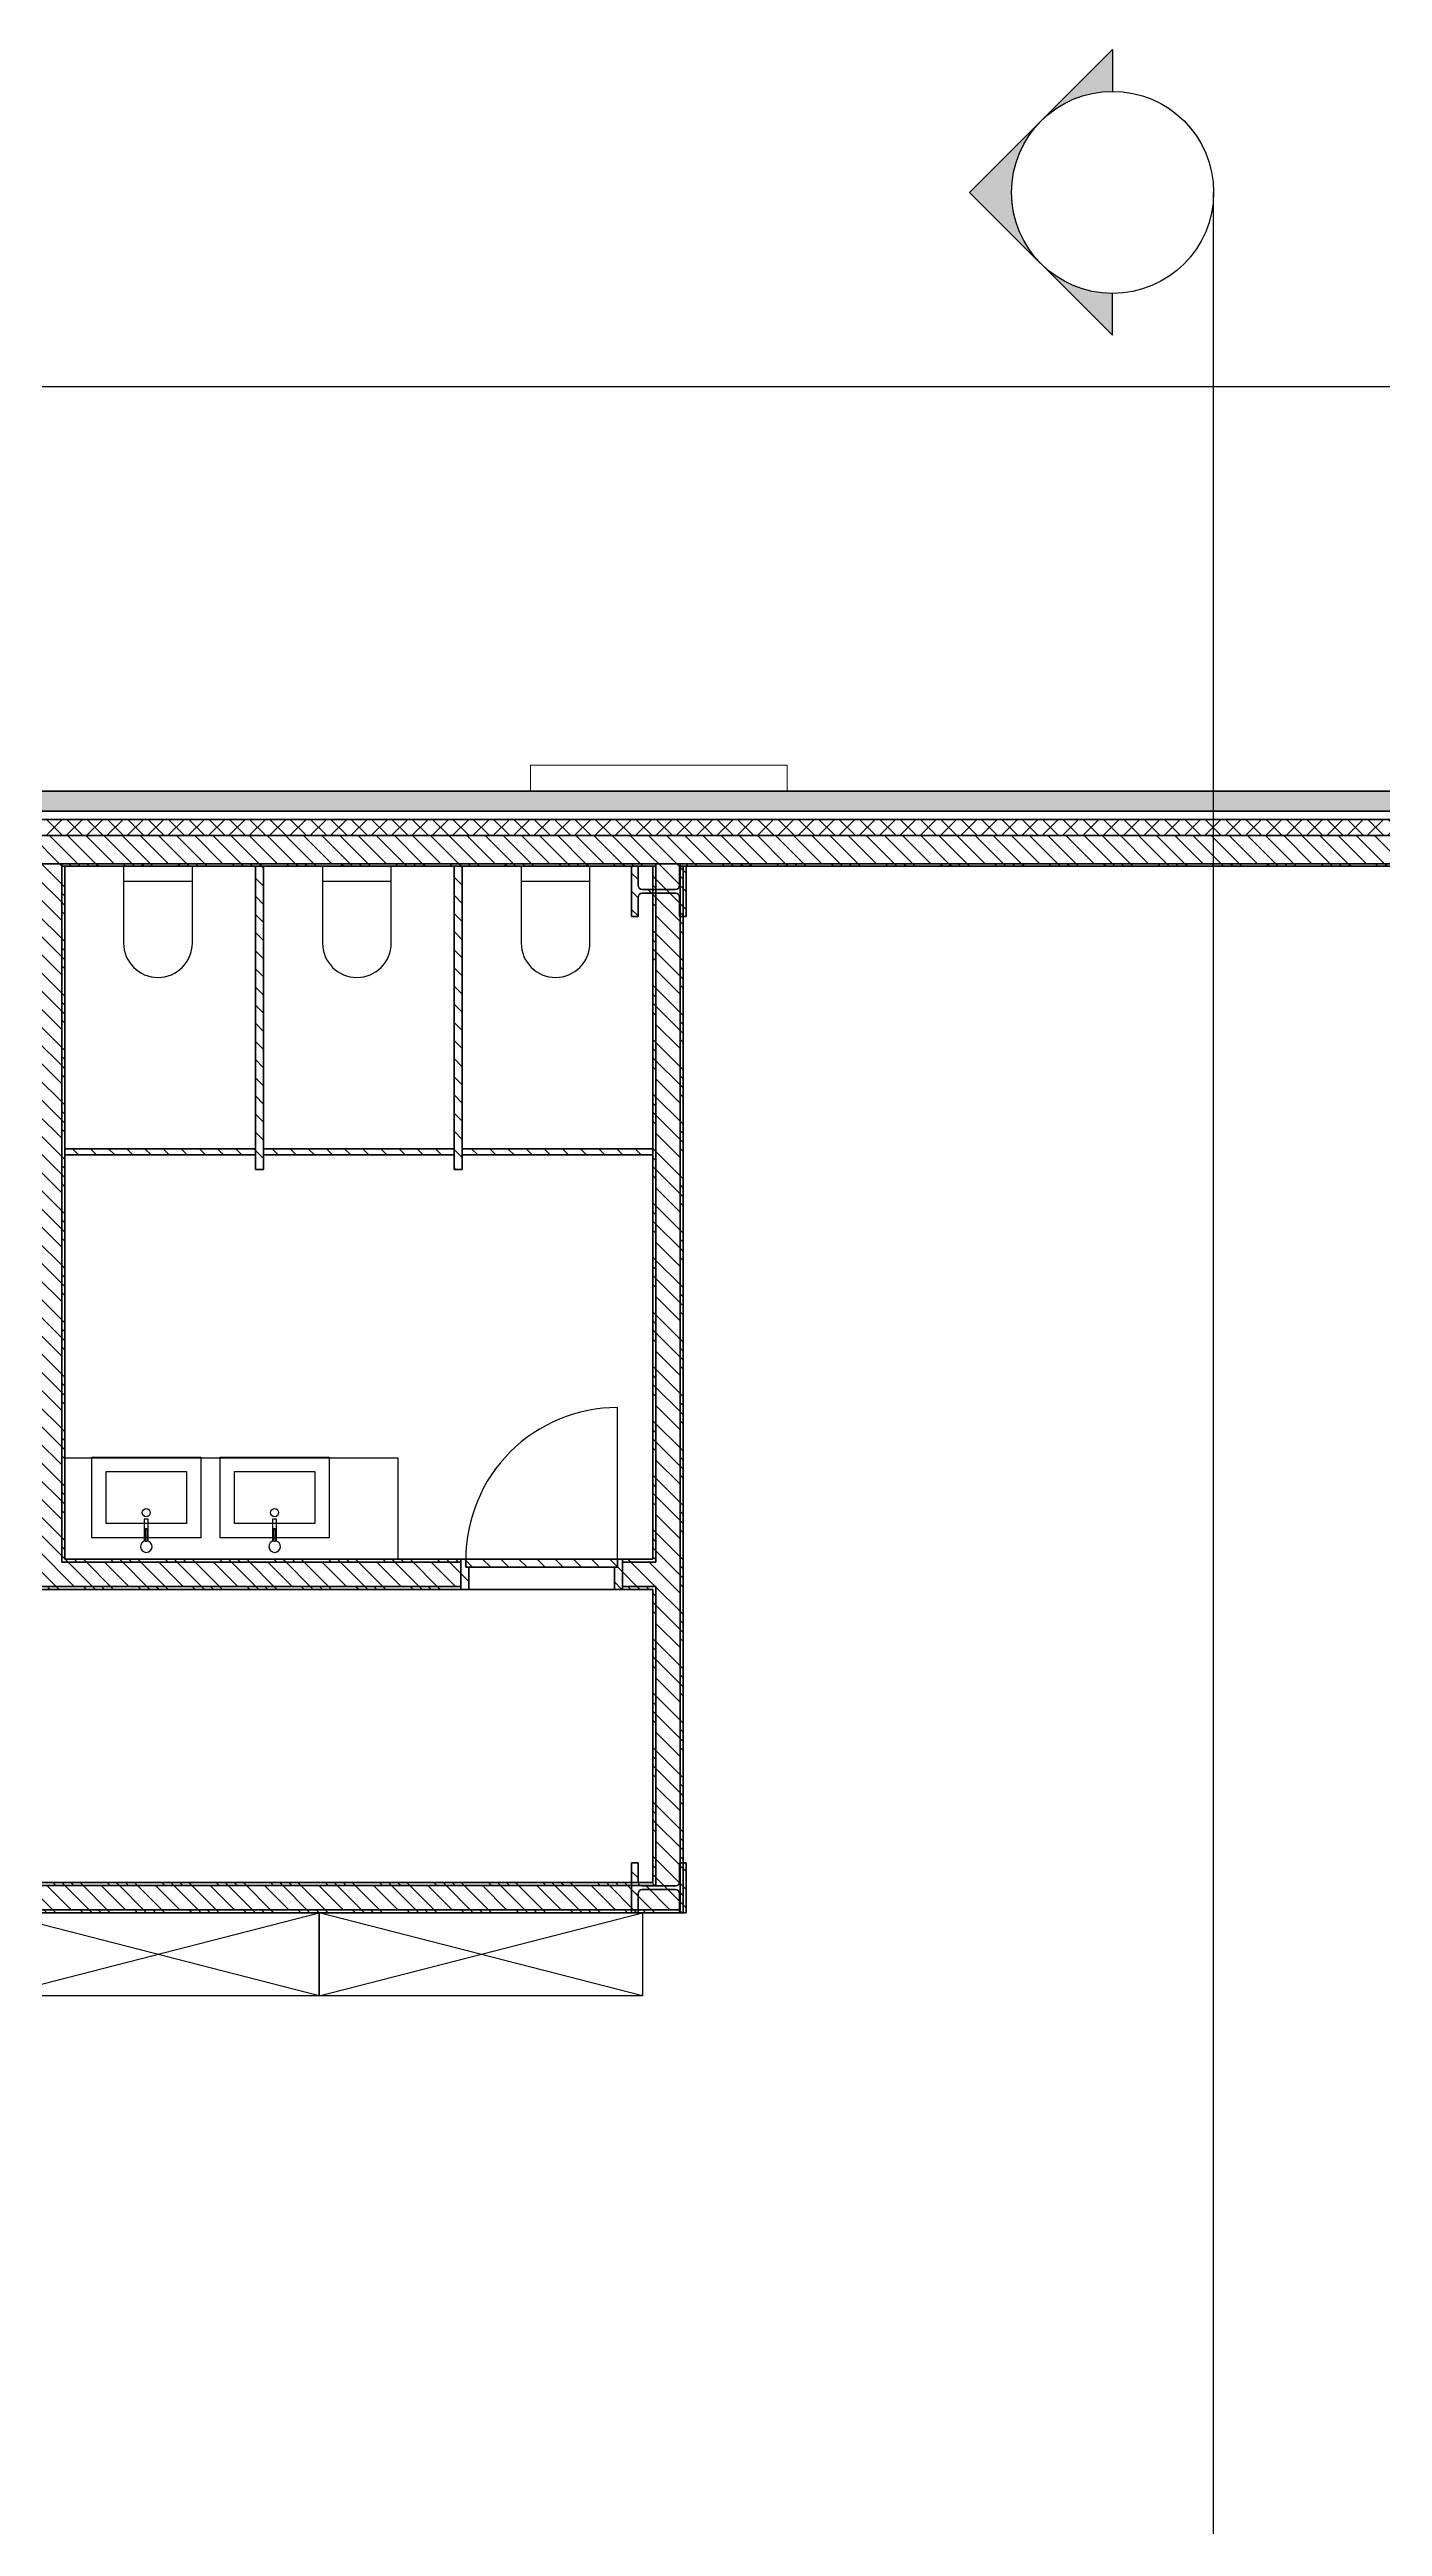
# Model space of a CAD drawing. Header units: millimetres. Extents: x -100 to 251604, y 0 to 25979.
# Drawn here: x 32359 to 38954, y 13724 to 25979 of the extents above; entities that cross this region are included whole.
import ezdxf
from ezdxf.enums import TextEntityAlignment as Align

# ---------------------------------------------------------------- set-up
doc = ezdxf.new("R2018")
doc.units = ezdxf.units.MM
doc.layers.get('0').update_dxf_attribs({"true_color": 0xdfdfdf})
for name, color, linetype in [('Background_0', 7, 'Continuous'), ('Background_Back bricks', 7, 'Continuous'), ('Background_BRX_2D_Symbols', 7, 'Continuous'), ('Background_DOOR_FRAME', 253, 'Continuous'), ('Background_DOOR_PANEL', 255, 'Continuous'), ('Boundary_0', 7, 'Continuous'), ('Boundary_Air', 7, 'Continuous'), ('Boundary_Back bricks', 7, 'Continuous'), ('Boundary_BRX_2D+_Swing', 7, 'Continuous'), ('Boundary_BRX_2D_Symbols', 7, 'Continuous'), ('Boundary_Cavity Wall_ Back', 7, 'Continuous'), ('Boundary_DOOR_FRAME', 253, 'Continuous'), ('Boundary_DOOR_PANEL', 255, 'Continuous'), ('Boundary_Gypsum Board', 54, 'Continuous'), ('Boundary_Insulation_ Polyurethane Foam', 42, 'Continuous'), ('Boundary_Interior Wall Plaster_ 140', 7, 'Continuous'), ('Boundary_Plaster_ Cement', 165, 'Continuous'), ('Fill_0', 7, 'Continuous'), ('Fill_Back bricks', 7, 'Continuous'), ('Fill_DOOR_FRAME', 253, 'Continuous'), ('Fill_DOOR_PANEL', 255, 'Continuous'), ('Fill_Gypsum Board', 251, 'Continuous'), ('Fill_Insulation_ Polyurethane Foam', 42, 'Continuous'), ('Fill_Plaster_ Cement', 253, 'Continuous'), ('Fill_Supporting Wall_ Brick', 11, 'Continuous'), ('Viewport border', 7, 'Continuous')]:
    doc.layers.add(name, color=color, linetype=linetype)
for name, color, linetype, lineweight in [('Background_Air', 7, 'Continuous', 9), ('Background_Concrete_ Reinforced', 7, 'Continuous', 9), ('Background_Floor_ Ceramic Tiles', 7, 'Continuous', 9), ('Background_Gypsum Board', 7, 'Continuous', 9), ('Background_Insulation_ Polyurethane Foam', 7, 'Continuous', 9), ('Background_Plaster_ Cement', 7, 'Continuous', 9), ('Background_Supporting Wall_ Brick', 7, 'Continuous', 9), ('BIM_SECTIONS', 151, 'Continuous', 25), ('Boundary_Supporting Wall_ Brick', 14, 'Continuous', 50)]:
    doc.layers.add(name, color=color, linetype=linetype, lineweight=lineweight)
doc.layers.add('BIM_ROOM_LINES', color=7, linetype='Continuous', plot=False)
doc.styles.get("Standard").update_dxf_attribs({"font": 'arial.ttf'})
pattern_1 = [(45, (-5377.5, -9300), (-44.90128, 44.90128), [])]
pattern_2 = [(45, (-5377.5, -9300), (-134.7038, 134.7038), []), (45, (-5332.6, -9300), (-134.7038, 134.7038), []), (45, (-5287.7, -9300), (-134.7038, 134.7038), []), (45, (-5242.8, -9300), (-134.7038, 134.7038), [])]
pattern_3 = [(45, (-5377.5, -9300), (-134.7038, 134.7038), []), (45, (-5332.6, -9300), (-134.7038, 134.7038), []), (45, (-5287.7, -9300), (-134.7038, 134.7038), []), (45, (-5242.8, -9300), (-134.7038, 134.7038), [])]

# ---------------------------------------------------------------- blocks, each defined once
blk = doc.blocks.new('*U10792')
at = {"extrusion": (0, 1, 0)}
blk.add_lwpolyline([(-25, 0), (-25, 750, 0.414214), (-775, 0)], format="xyb", dxfattribs=at)
blk = doc.blocks.new('*U10840')
for points in [[(0, 0), (0, 410)], [(0, 410), (1600, 410)], [(0, 0), (1600, 410)], [(1600, 0), (0, 410)], [(1600, 410), (1600, 0)], [(1600, 0), (0, 0)]]:
    blk.add_lwpolyline(points)
blk = doc.blocks.new('*U10871')
for p, q in [((18119, 8928), (18119, 8853)), ((18460, 8853), (18119, 8853)), ((18119, 8853), (18119, 8548)), ((18459, 8928), (18288, 8928)), ((18459, 8853), (18459, 8928)), ((18459, 8548), (18459, 8853))]:
    blk.add_line(p, q)
blk.add_arc((18289, 8548), 170, 179.9665, 359.9665)
blk = doc.blocks.new('*U10872')
for p, q in [((19103, 8928), (19103, 8853)), ((19443, 8853), (19103, 8853)), ((19103, 8853), (19103, 8548)), ((19443, 8928), (19271, 8928)), ((19443, 8853), (19443, 8928)), ((19443, 8548), (19443, 8853))]:
    blk.add_line(p, q)
blk.add_arc((19273, 8548), 170, 179.9665, 359.9665)
blk = doc.blocks.new('*U10873')
for p, q in [((20086, 8928), (20086, 8853)), ((20426, 8853), (20086, 8853)), ((20086, 8853), (20086, 8548)), ((20426, 8928), (20255, 8928)), ((20426, 8853), (20426, 8928)), ((20426, 8548), (20426, 8853))]:
    blk.add_line(p, q)
blk.add_arc((20256, 8548), 170, 179.9665, 359.9665)
blk = doc.blocks.new('*U10878')
for p, q in [((17961, 6005), (18501, 6005)), ((17961, 5605), (17961, 6005)), ((18032, 5934), (18430, 5934)), ((18032, 5676), (18032, 5934)), ((18430, 5934), (18430, 5676)), ((18501, 6005), (18501, 5605)), ((18430, 5676), (18032, 5676)), ((18221, 5697), (18221, 5589)), ((18241, 5697), (18221, 5697)), ((18228, 5652), (18234, 5652)), ((18228, 5587), (18228, 5652)), ((18234, 5652), (18234, 5587)), ((18241, 5589), (18241, 5697)), ((18501, 5605), (17961, 5605)), ((18234, 5587), (18228, 5587))]:
    blk.add_line(p, q)
blk.add_circle((18231, 5730), 20)
blk.add_arc((18231, 5562), 28.6, 96.0274, 83.9726)
blk = doc.blocks.new('*U10879')
for p, q in [((18596, 6005), (19136, 6005)), ((18596, 5605), (18596, 6005)), ((18667, 5934), (19065, 5934)), ((18667, 5676), (18667, 5934)), ((19065, 5934), (19065, 5676)), ((19136, 6005), (19136, 5605)), ((19065, 5676), (18667, 5676)), ((18856, 5697), (18856, 5589)), ((18876, 5697), (18856, 5697)), ((18863, 5652), (18869, 5652)), ((18863, 5587), (18863, 5652)), ((18869, 5652), (18869, 5587)), ((18876, 5589), (18876, 5697)), ((19136, 5605), (18596, 5605)), ((18869, 5587), (18863, 5587))]:
    blk.add_line(p, q)
blk.add_circle((18866, 5730), 20)
blk.add_arc((18866, 5562), 28.6, 96.0274, 83.9726)
blk = doc.blocks.new('_SectionCallout')
at = {"transparency": 33554508}
h = blk.add_hatch(color=0, dxfattribs=at)
h.paths.add_polyline_path([(-707, 500), (-500, 500, -0.198912), (-354, 854)])
h.paths.add_polyline_path([(0, 1207), (-354, 854, -0.414214), (354, 854)])
h.paths.add_polyline_path([(500, 500), (707, 500), (354, 854, -0.198912)])
at = {"color": 0}
for p, q in [((0, 1207), (-707, 500)), ((0, 1207), (707, 500)), ((-707, 500), (-500, 500)), ((707, 500), (500, 500))]:
    blk.add_line(p, q, dxfattribs=at)
blk.add_circle((0, 500), 500, dxfattribs=at)
at = {"color": 0, "lineweight": 30, "flags": 104}
blk.add_attdef('SECTIONNAME', text='', height=100, dxfattribs=at).set_placement((0, 500), align=Align.MIDDLE_CENTER)
blk = doc.blocks.new('Main_Floor 0__section__..%5CMainBuilding.dwg', base_point=(-3895, -13010))
at = {"layer": 'Fill_0', "extrusion": (9.75748e-18, -1.2003e-32, -1)}
h = blk.add_hatch(dxfattribs=at)
h.set_pattern_fill('ANSI31', color=256, scale=20, style=0)
h.set_pattern_definition(pattern_1)
h.paths.add_polyline_path([(-18811, 7428), (-18811, 8928), (-18771, 8928), (-18771, 7428)])
at = {"layer": 'Fill_0', "extrusion": (9.75748e-18, -2.57208e-32, -1)}
h = blk.add_hatch(dxfattribs=at)
h.set_pattern_fill('ANSI31', color=256, scale=20, style=0)
h.set_pattern_definition(pattern_1)
h.paths.add_polyline_path([(-19794, 7428), (-19794, 8928), (-19754, 8928), (-19754, 7428)])
at = {"layer": 'Fill_0', "extrusion": (9.75748e-18, -8.68127e-31, -1)}
h = blk.add_hatch(dxfattribs=at)
h.set_pattern_fill('ANSI31', color=256, scale=20, style=0)
h.set_pattern_definition(pattern_1)
edge = h.paths.add_edge_path()
edge.add_line((-20902, 8928), (-20870, 8928))
edge.add_line((-20870, 8928), (-20870, 8834))
edge.add_spline(control_points=[(-20870, 8834), (-20870, 8813), (-20849, 8813)], knot_values=[-0.785398, -0.785398, -0.785398, 0.785398, 0.785398, 0.785398], weights=[1, 0.707107, 1], degree=2, periodic=0)
edge.add_line((-20849, 8813), (-20685, 8813))
edge.add_spline(control_points=[(-20685, 8813), (-20664, 8813), (-20664, 8834)], knot_values=[-0.785398, -0.785398, -0.785398, 0.785398, 0.785398, 0.785398], weights=[1, 0.707107, 1], degree=2, periodic=0)
edge.add_line((-20664, 8834), (-20664, 8928))
edge.add_line((-20664, 8928), (-20632, 8928))
edge.add_line((-20632, 8928), (-20632, 8680))
edge.add_line((-20632, 8680), (-20664, 8680))
edge.add_line((-20664, 8680), (-20664, 8774))
edge.add_spline(control_points=[(-20664, 8774), (-20664, 8795), (-20685, 8795)], knot_values=[-0.785398, -0.785398, -0.785398, 0.785398, 0.785398, 0.785398], weights=[1, 0.707107, 1], degree=2, periodic=0)
edge.add_line((-20685, 8795), (-20849, 8795))
edge.add_spline(control_points=[(-20849, 8795), (-20870, 8795), (-20870, 8774)], knot_values=[-0.785398, -0.785398, -0.785398, 0.785398, 0.785398, 0.785398], weights=[1, 0.707107, 1], degree=2, periodic=0)
edge.add_line((-20870, 8774), (-20870, 8680))
edge.add_line((-20870, 8680), (-20902, 8680))
edge.add_line((-20902, 8680), (-20902, 8928))
at = {"layer": 'Fill_0', "extrusion": (9.75748e-18, -3.96529e-29, -1)}
h = blk.add_hatch(dxfattribs=at)
h.set_pattern_fill('ANSI31', color=256, scale=20, style=0)
h.set_pattern_definition(pattern_1)
h.paths.add_polyline_path([(-17828, 7500), (-18771, 7500), (-18771, 7530), (-17828, 7530)])
at = {"layer": 'Fill_0', "extrusion": (9.75748e-18, -6.96605e-29, -1)}
h = blk.add_hatch(dxfattribs=at)
h.set_pattern_fill('ANSI31', color=256, scale=20, style=0)
h.set_pattern_definition(pattern_1)
h.paths.add_polyline_path([(-18811, 7500), (-19754, 7500), (-19754, 7530), (-18811, 7530)])
at = {"layer": 'Fill_0', "extrusion": (9.75748e-18, 6.4302e-29, -1)}
h = blk.add_hatch(dxfattribs=at)
h.set_pattern_fill('ANSI31', color=256, scale=20, style=0)
h.set_pattern_definition(pattern_1)
h.paths.add_polyline_path([(-19794, 7500), (-20737, 7500), (-20737, 7530), (-19794, 7530)])
at = {"layer": 'Fill_0', "extrusion": (4.49005e-18, 1.02194e-18, -1)}
h = blk.add_hatch(dxfattribs=at)
h.set_pattern_fill('ANSI31', color=256, scale=20, style=0)
h.set_pattern_definition(pattern_1)
edge = h.paths.add_edge_path()
edge.add_spline(control_points=[(-20849, 3865), (-20870, 3865), (-20870, 3844)], knot_values=[-0.785398, -0.785398, -0.785398, 0.785398, 0.785398, 0.785398], weights=[1, 0.707107, 1], degree=2, periodic=0)
edge.add_line((-20870, 3844), (-20870, 3750))
edge.add_line((-20870, 3750), (-20902, 3750))
edge.add_line((-20902, 3750), (-20902, 3998))
edge.add_line((-20902, 3998), (-20870, 3998))
edge.add_line((-20870, 3998), (-20870, 3904))
edge.add_spline(control_points=[(-20870, 3904), (-20870, 3883), (-20849, 3883)], knot_values=[-0.785398, -0.785398, -0.785398, 0.785398, 0.785398, 0.785398], weights=[1, 0.707107, 1], degree=2, periodic=0)
edge.add_line((-20849, 3883), (-20685, 3883))
edge.add_spline(control_points=[(-20685, 3883), (-20664, 3883), (-20664, 3904)], knot_values=[-0.785398, -0.785398, -0.785398, 0.785398, 0.785398, 0.785398], weights=[1, 0.707107, 1], degree=2, periodic=0)
edge.add_line((-20664, 3904), (-20664, 3998))
edge.add_line((-20664, 3998), (-20632, 3998))
edge.add_line((-20632, 3998), (-20632, 3750))
edge.add_line((-20632, 3750), (-20664, 3750))
edge.add_line((-20664, 3750), (-20664, 3844))
edge.add_spline(control_points=[(-20664, 3844), (-20664, 3865), (-20685, 3865)], knot_values=[-0.785398, -0.785398, -0.785398, 0.785398, 0.785398, 0.785398], weights=[1, 0.707107, 1], degree=2, periodic=0)
edge.add_line((-20685, 3865), (-20849, 3865))
at = {"layer": 'Fill_Back bricks', "extrusion": (-2.51603e-18, 2.85419e-16, -1)}
h = blk.add_hatch(dxfattribs=at)
h.set_pattern_fill('ANSI36', color=256, scale=20, style=0)
h.set_pattern_definition([(45, (-5377.5, -9300), (33.67596, 123.47852), [158.75, -31.75, 0, -31.75])])
h.paths.add_polyline_path([(-41228, 9300), (-5378, 9300), (-5468, 9210), (-5508, 9210), (-5508, 9200), (-41138, 9200), (-41138, 9210)])
at = {"layer": 'Fill_DOOR_FRAME', "extrusion": (1.2504e-16, 1.28053e-16, -1)}
h = blk.add_hatch(dxfattribs=at)
h.set_pattern_fill('ANSI31', color=256, scale=20, style=0)
h.set_pattern_definition(pattern_1)
h.paths.add_polyline_path([(-19812, 5500), (-19787, 5500), (-19787, 5350), (-19827, 5350), (-19827, 5460), (-19812, 5460)])
at = {"layer": 'Fill_DOOR_FRAME', "extrusion": (-1.43461e-17, 1.32472e-16, -1)}
h = blk.add_hatch(dxfattribs=at)
h.set_pattern_fill('ANSI31', color=256, scale=20, style=0)
h.set_pattern_definition(pattern_1)
h.paths.add_polyline_path([(-20562, 5460), (-20547, 5460), (-20547, 5350), (-20587, 5350), (-20587, 5500), (-20562, 5500)])
at = {"layer": 'Fill_DOOR_PANEL', "extrusion": (-3.2663e-17, 4.01737e-30, -1)}
h = blk.add_hatch(dxfattribs=at)
h.set_pattern_fill('ANSI31', color=256, scale=20, style=0)
h.set_pattern_definition(pattern_1)
h.paths.add_polyline_path([(-19812, 5460), (-20562, 5460), (-20562, 5500), (-19812, 5500)])
at = {"layer": 'Fill_Gypsum Board', "extrusion": (1.02102e-16, -9.89811e-15, -1)}
h = blk.add_hatch(dxfattribs=at)
h.set_pattern_fill('ANSI34', color=256, scale=10, style=0)
h.set_pattern_definition([(45, (-5377.5, -9300), (-134.7038, 134.7038), []), (45, (-5332.6, -9300), (-134.7038, 134.7038), []), (45, (-5287.7, -9300), (-134.7038, 134.7038), []), (45, (-5242.8, -9300), (-134.7038, 134.7038), [])])
h.paths.add_polyline_path([(-20752, 8928), (-20752, 8940), (-17813, 8940), (-17813, 8928)])
at = {"layer": 'Fill_Gypsum Board', "extrusion": (-2.56813e-17, 1.41402e-15, -1)}
h = blk.add_hatch(dxfattribs=at)
h.set_pattern_fill('ANSI34', color=256, scale=10, style=0)
h.set_pattern_definition(pattern_2)
h.paths.add_polyline_path([(-25661, 8928), (-25661, 8940), (-20872, 8940), (-20872, 8928)])
at = {"layer": 'Fill_Insulation_ Polyurethane Foam', "extrusion": (9.75748e-18, 1.218e-29, -1)}
h = blk.add_hatch(dxfattribs=at)
h.set_pattern_fill('INSULATION', color=256, scale=20, style=0)
h.set_pattern_definition([(45, (-5377.5, -9300), (-50.28943, 50.28943), []), (135, (-5377.5, -9300), (-50.28943, -50.28943), [])])
h.paths.add_polyline_path([(-11118, -9170), (-11118, -9120), (-5558, -9120), (-5558, 9080), (-41048, 9080), (-41048, -120), (-40828, -120), (-40828, -170), (-41098, -170), (-41098, 9160), (-5558, 9160), (-5558, 9170), (-5508, 9170), (-5508, -9170)])
at = {"layer": 'Fill_Plaster_ Cement', "extrusion": (-1.33695e-16, -4.10156e-18, -1)}
h = blk.add_hatch(dxfattribs=at)
h.set_pattern_fill('ANSI34', color=256, scale=10, style=0)
h.set_pattern_definition(pattern_3)
h.paths.add_polyline_path([(-20887, 8928), (-20872, 8928), (-20872, 3765), (-13060, 3765), (-13060, 3750), (-20887, 3750)])
at = {"layer": 'Fill_Plaster_ Cement', "extrusion": (1.40533e-17, -1.55542e-15, -1)}
h = blk.add_hatch(dxfattribs=at)
h.set_pattern_fill('ANSI34', color=256, scale=10, style=0)
h.set_pattern_definition([(45, (-5377.5, -9300), (-134.7038, 134.7038), []), (45, (-5332.6, -9300), (-134.7038, 134.7038), []), (45, (-5287.7, -9300), (-134.7038, 134.7038), []), (45, (-5242.8, -9300), (-134.7038, 134.7038), [])])
h.paths.add_polyline_path([(-19787, 5485), (-19787, 5500), (-17828, 5500), (-17828, 8928), (-17813, 8928), (-17813, 5485)])
at = {"layer": 'Fill_Plaster_ Cement', "extrusion": (9.75748e-18, 6.50926e-33, -1)}
h = blk.add_hatch(dxfattribs=at)
h.set_pattern_fill('ANSI34', color=256, scale=10, style=0)
h.set_pattern_definition(pattern_3)
h.paths.add_polyline_path([(-20752, 8928), (-20737, 8928), (-20737, 5500), (-20587, 5500), (-20587, 5485), (-20752, 5485)])
at = {"layer": 'Fill_Plaster_ Cement', "extrusion": (3.27566e-18, -1.29636e-17, -1)}
h = blk.add_hatch(dxfattribs=at)
h.set_pattern_fill('ANSI34', color=256, scale=10, style=0)
h.set_pattern_definition(pattern_3)
h.paths.add_polyline_path([(-20737, 3900), (-13060, 3900), (-13060, 3885), (-20752, 3885), (-20752, 5365), (-20587, 5365), (-20587, 5350), (-20737, 5350)])
at = {"layer": 'Fill_Plaster_ Cement', "extrusion": (5.06489e-18, 1.41402e-15, -1)}
h = blk.add_hatch(dxfattribs=at)
h.set_pattern_fill('ANSI34', color=256, scale=10, style=0)
h.set_pattern_definition(pattern_2)
h.paths.add_polyline_path([(-19787, 5350), (-19787, 5365), (-17528, 5365), (-17528, 5350)])
at = {"layer": 'Fill_Supporting Wall_ Brick', "extrusion": (6.63203e-18, -7.86111e-17, -1)}
h = blk.add_hatch(dxfattribs=at)
h.set_pattern_fill('ANSI31', color=256, scale=20, style=0)
h.set_pattern_definition(pattern_1)
h.paths.add_polyline_path([(-19787, 5365), (-19787, 5485), (-17813, 5485), (-17813, 8940), (-20752, 8940), (-20752, 5485), (-20587, 5485), (-20587, 5365), (-20752, 5365), (-20752, 3885), (-13060, 3885), (-13060, 3765), (-20872, 3765), (-20872, 8940), (-25661, 8940), (-25661, 6328), (-25781, 6328), (-25781, 8940), (-40908, 8940), (-40908, 20), (-40828, 20), (-40828, -120), (-41048, -120), (-41048, 9080), (-5558, 9080), (-5558, -9120), (-11118, -9120), (-11118, -8980), (-5698, -8980), (-5698, 8940), (-10693, 8940), (-10693, 5695), (-10528, 5695), (-10528, 5575), (-10693, 5575), (-10693, 3765), (-11020, 3765), (-11020, 3885), (-10813, 3885), (-10813, 8940), (-13943, 8940), (-13943, 5365), (-16728, 5365), (-16728, 5485), (-14063, 5485), (-14063, 8940), (-17693, 8940), (-17693, 5485), (-17528, 5485), (-17528, 5365)])
at = {"layer": 'Background_0'}
for p, q in [((18811, 8928), (18771, 8928)), ((18771, 8928), (18771, 7428)), ((18811, 7428), (18811, 8928)), ((19794, 8928), (19754, 8928)), ((19754, 8928), (19754, 7428)), ((19794, 7428), (19794, 8928)), ((20632, 8928), (20632, 8680)), ((20664, 8928), (20632, 8928)), ((20664, 8834), (20664, 8928)), ((20902, 8928), (20870, 8928)), ((20870, 8928), (20870, 8834)), ((20902, 8680), (20902, 8928)), ((20664, 8680), (20664, 8774)), ((20849, 8813), (20685, 8813)), ((20685, 8795), (20849, 8795)), ((20870, 8774), (20870, 8680)), ((20632, 8680), (20664, 8680)), ((20870, 8680), (20902, 8680)), ((18771, 7530), (17828, 7530)), ((17828, 7530), (17828, 7500)), ((17828, 7500), (18771, 7500)), ((18771, 7500), (18771, 7530)), ((18811, 7530), (18811, 7500)), ((19754, 7530), (18811, 7530)), ((18811, 7500), (19754, 7500)), ((19754, 7500), (19754, 7530)), ((19794, 7530), (19794, 7500)), ((20737, 7530), (19794, 7530)), ((19794, 7500), (20737, 7500)), ((20737, 7500), (20737, 7530)), ((18771, 7428), (18811, 7428)), ((19754, 7428), (19794, 7428)), ((19478, 6000), (17828, 6000)), ((19478, 5500), (19478, 6000)), ((20632, 3998), (20632, 3750)), ((20664, 3998), (20632, 3998)), ((20664, 3904), (20664, 3998)), ((20902, 3998), (20870, 3998)), ((20870, 3998), (20870, 3904)), ((20902, 3750), (20902, 3998)), ((20664, 3750), (20664, 3844)), ((20849, 3883), (20685, 3883)), ((20685, 3865), (20849, 3865)), ((20870, 3844), (20870, 3750)), ((20632, 3750), (20664, 3750)), ((20870, 3750), (20902, 3750))]:
    blk.add_line(p, q, dxfattribs=at)
at = {"layer": 'Background_0', "extrusion": (0, 0, -1)}
for centre, start, end in [((-20685, 8834), 270, 0), ((-20849, 8834), 180, 270), ((-20685, 8774), 0, 90), ((-20849, 8774), 90, 180), ((-20685, 3904), 270, 0), ((-20685, 3844), 0, 90), ((-20849, 3904), 180, 270), ((-20849, 3844), 90, 180)]:
    blk.add_arc(centre, 21, start, end, dxfattribs=at)
at = {"layer": 'Background_Air'}
for p, q in [((41138, 9200), (5508, 9200)), ((5558, 9160), (41098, 9160))]:
    blk.add_line(p, q, dxfattribs=at)
at = {"layer": 'Background_Back bricks'}
for p, q in [((41228, 9300), (5378, 9300)), ((5508, 9200), (41138, 9200))]:
    blk.add_line(p, q, dxfattribs=at)
at = {"layer": 'Background_Concrete_ Reinforced'}
for p, q in [((20132, 9428), (20132, 9300)), ((21402, 9428), (20132, 9428)), ((21402, 9300), (21402, 9428))]:
    blk.add_line(p, q, dxfattribs=at)
at = {"layer": 'Background_DOOR_FRAME'}
for p, q in [((19812, 5500), (19787, 5500)), ((19787, 5500), (19787, 5350)), ((19812, 5460), (19812, 5500)), ((19827, 5460), (19812, 5460)), ((19827, 5350), (19827, 5460)), ((20547, 5460), (20547, 5350)), ((20562, 5460), (20547, 5460)), ((20587, 5500), (20562, 5500)), ((20562, 5500), (20562, 5460)), ((20587, 5350), (20587, 5500)), ((19787, 5350), (19827, 5350)), ((20547, 5350), (20587, 5350))]:
    blk.add_line(p, q, dxfattribs=at)
at = {"layer": 'Background_DOOR_PANEL'}
for p, q in [((20562, 5500), (19812, 5500)), ((19812, 5500), (19812, 5460)), ((19812, 5460), (20562, 5460)), ((20562, 5460), (20562, 5500))]:
    blk.add_line(p, q, dxfattribs=at)
at = {"layer": 'Background_Floor_ Ceramic Tiles'}
for p, q in [((18771, 8928), (17828, 8928)), ((19754, 8928), (18811, 8928)), ((20632, 8928), (19794, 8928)), ((20737, 8928), (20664, 8928)), ((25391, 8928), (20902, 8928))]:
    blk.add_line(p, q, dxfattribs=at)
at = {"layer": 'Background_Gypsum Board'}
for p, q in [((20752, 8940), (17813, 8940)), ((17813, 8940), (17813, 8928)), ((17813, 8928), (20752, 8928)), ((20752, 8928), (20752, 8940)), ((20872, 8940), (20872, 8928)), ((25661, 8940), (20872, 8940)), ((20872, 8928), (25661, 8928))]:
    blk.add_line(p, q, dxfattribs=at)
at = {"layer": 'Background_Insulation_ Polyurethane Foam'}
for p, q in [((41098, 9160), (5558, 9160)), ((5558, 9080), (40908, 9080))]:
    blk.add_line(p, q, dxfattribs=at)
at = {"layer": 'Background_Plaster_ Cement'}
for p, q in [((17828, 8928), (17813, 8928)), ((17813, 8928), (17813, 5500)), ((17828, 5500), (17828, 8928)), ((20737, 8928), (20737, 5500)), ((20752, 8928), (20737, 8928)), ((20752, 5485), (20752, 8928)), ((20887, 8928), (20872, 8928)), ((20872, 8928), (20872, 3765)), ((20887, 3750), (20887, 8928)), ((17813, 5500), (17813, 5485)), ((17813, 5485), (19787, 5485)), ((19787, 5500), (17828, 5500)), ((19787, 5485), (19787, 5500)), ((20587, 5500), (20587, 5485)), ((20737, 5500), (20587, 5500)), ((20587, 5485), (20737, 5485)), ((20737, 5485), (20752, 5485)), ((19787, 5365), (17528, 5365)), ((17528, 5350), (19787, 5350)), ((19787, 5350), (19787, 5365)), ((20737, 5365), (20587, 5365)), ((20587, 5365), (20587, 5350)), ((20587, 5350), (20737, 5350)), ((20752, 5365), (20737, 5365)), ((20737, 5350), (20737, 3900)), ((20752, 3885), (20752, 5365)), ((20737, 3900), (13060, 3900)), ((13060, 3885), (20752, 3885)), ((20872, 3765), (13060, 3765)), ((13060, 3750), (20887, 3750))]:
    blk.add_line(p, q, dxfattribs=at)
at = {"layer": 'Background_Supporting Wall_ Brick'}
for p, q in [((40908, 9080), (5558, 9080)), ((17813, 8940), (20752, 8940)), ((17813, 8928), (17813, 8940)), ((17813, 5500), (17813, 8928)), ((20752, 8940), (20752, 8928)), ((20752, 8928), (20752, 5485)), ((20872, 8940), (25661, 8940)), ((20872, 8928), (20872, 8940)), ((20872, 3765), (20872, 8928)), ((17813, 5485), (17813, 5500)), ((19787, 5485), (17813, 5485)), ((19787, 5365), (19787, 5485)), ((20587, 5485), (20587, 5365)), ((20737, 5485), (20587, 5485)), ((20752, 5485), (20737, 5485)), ((17528, 5365), (19787, 5365)), ((20587, 5365), (20737, 5365)), ((20737, 5365), (20752, 5365)), ((20752, 5365), (20752, 3885)), ((20752, 3885), (13060, 3885)), ((13060, 3765), (20872, 3765))]:
    blk.add_line(p, q, dxfattribs=at)
at = {"layer": 'BIM_ROOM_LINES'}
for p, q in [((17828, 7530), (17828, 8928)), ((18771, 8928), (17828, 8928)), ((17828, 8928), (18771, 8928)), ((18771, 8928), (18771, 7530)), ((18771, 7530), (18771, 8928)), ((18811, 7530), (18811, 8928)), ((19754, 8928), (18811, 8928)), ((18811, 8928), (19754, 8928)), ((19754, 8928), (19754, 7530)), ((19754, 7530), (19754, 8928)), ((20632, 8928), (19794, 8928)), ((19794, 7530), (19794, 8928)), ((19794, 8928), (20737, 8928)), ((20737, 8928), (20664, 8928)), ((20737, 8928), (20737, 7530)), ((20737, 8813), (20737, 8928)), ((20887, 3750), (20887, 8928)), ((20887, 8928), (25646, 8928)), ((25391, 8928), (20902, 8928)), ((20737, 7530), (20737, 8795)), ((18771, 7530), (17828, 7530)), ((17828, 7500), (18771, 7500)), ((17828, 5500), (17828, 7500)), ((17828, 7500), (18771, 7500)), ((18771, 7500), (18771, 7428)), ((18771, 7428), (18771, 7500)), ((19754, 7530), (18811, 7530)), ((18811, 7428), (18811, 7500)), ((18811, 7500), (19754, 7500)), ((18811, 7500), (19754, 7500)), ((19754, 7428), (19754, 7500)), ((19754, 7500), (19754, 7428)), ((20737, 7530), (19794, 7530)), ((19794, 7500), (20737, 7500)), ((19794, 7500), (20737, 7500)), ((19794, 7428), (19794, 7500)), ((20737, 5500), (20737, 7500)), ((20737, 7500), (20737, 5500)), ((18811, 7428), (18771, 7428)), ((18771, 7428), (18811, 7428)), ((19754, 7428), (19794, 7428)), ((19794, 7428), (19754, 7428)), ((20737, 5500), (17828, 5500)), ((20737, 5350), (13928, 5350)), ((13928, 5350), (20737, 5350)), ((20737, 5350), (20737, 3900)), ((20737, 3900), (20737, 5350)), ((20737, 3900), (10828, 3900)), ((20887, 3750), (10678, 3750)), ((10678, 3750), (20887, 3750))]:
    blk.add_line(p, q, dxfattribs=at)
at = {"layer": 'BIM_SECTIONS'}
for points in [[(23512, -12302), (23512, 12262)], [(46605, 11300), (0, 11300)]]:
    blk.add_lwpolyline(points, dxfattribs=at)
at = {"layer": 'Boundary_0'}
for p, q in [((18771, 7428), (18771, 8928)), ((18771, 8928), (18811, 8928)), ((18811, 8928), (18811, 7428)), ((19754, 7428), (19754, 8928)), ((19754, 8928), (19794, 8928)), ((19794, 8928), (19794, 7428)), ((20632, 8680), (20632, 8928)), ((20632, 8928), (20664, 8928)), ((20664, 8928), (20664, 8834)), ((20870, 8834), (20870, 8928)), ((20870, 8928), (20902, 8928)), ((20902, 8928), (20902, 8680)), ((20664, 8774), (20664, 8680)), ((20685, 8813), (20849, 8813)), ((20849, 8795), (20685, 8795)), ((20870, 8680), (20870, 8774)), ((20664, 8680), (20632, 8680)), ((20902, 8680), (20870, 8680)), ((17828, 7500), (17828, 7530)), ((17828, 7530), (18771, 7530)), ((18771, 7500), (17828, 7500)), ((18771, 7530), (18771, 7500)), ((18811, 7500), (18811, 7530)), ((18811, 7530), (19754, 7530)), ((19754, 7500), (18811, 7500)), ((19754, 7530), (19754, 7500)), ((19794, 7500), (19794, 7530)), ((19794, 7530), (20737, 7530)), ((20737, 7500), (19794, 7500)), ((20737, 7530), (20737, 7500)), ((18811, 7428), (18771, 7428)), ((19794, 7428), (19754, 7428)), ((20632, 3750), (20632, 3998)), ((20632, 3998), (20664, 3998)), ((20664, 3998), (20664, 3904)), ((20870, 3904), (20870, 3998)), ((20870, 3998), (20902, 3998)), ((20902, 3998), (20902, 3750)), ((20664, 3844), (20664, 3750)), ((20685, 3883), (20849, 3883)), ((20849, 3865), (20685, 3865)), ((20870, 3750), (20870, 3844)), ((20664, 3750), (20632, 3750)), ((20902, 3750), (20870, 3750))]:
    blk.add_line(p, q, dxfattribs=at)
for centre, start, end in [((20685, 8834), 180, 270), ((20849, 8834), 270, 0), ((20685, 8774), 90, 180), ((20849, 8774), 0, 90), ((20685, 3904), 180, 270), ((20685, 3844), 90, 180), ((20849, 3904), 270, 0), ((20849, 3844), 0, 90)]:
    blk.add_arc(centre, 21, start, end, dxfattribs=at)
at = {"layer": 'Boundary_Air'}
for p, q in [((5508, 9200), (41138, 9200)), ((41098, 9160), (5558, 9160))]:
    blk.add_line(p, q, dxfattribs=at)
at = {"layer": 'Boundary_Back bricks'}
for p, q in [((5378, 9300), (41228, 9300)), ((41138, 9200), (5508, 9200))]:
    blk.add_line(p, q, dxfattribs=at)
at = {"layer": 'Boundary_Cavity Wall_ Back'}
for p, q in [((5378, 9300), (41228, 9300)), ((17813, 8940), (17693, 8940)), ((17813, 8928), (17813, 8940)), ((20752, 8928), (17813, 8928)), ((20872, 8940), (20752, 8940)), ((20752, 8940), (20752, 8928)), ((20872, 8928), (20872, 8940)), ((25661, 8928), (20872, 8928))]:
    blk.add_line(p, q, dxfattribs=at)
at = {"layer": 'Boundary_DOOR_FRAME'}
for p, q in [((19787, 5350), (19787, 5500)), ((19787, 5500), (19812, 5500)), ((19812, 5500), (19812, 5460)), ((19812, 5460), (19827, 5460)), ((19827, 5460), (19827, 5350)), ((20547, 5350), (20547, 5460)), ((20547, 5460), (20562, 5460)), ((20562, 5460), (20562, 5500)), ((20562, 5500), (20587, 5500)), ((20587, 5500), (20587, 5350)), ((19827, 5350), (19787, 5350)), ((20587, 5350), (20547, 5350))]:
    blk.add_line(p, q, dxfattribs=at)
at = {"layer": 'Boundary_DOOR_PANEL'}
for p, q in [((19812, 5460), (19812, 5500)), ((19812, 5500), (20562, 5500)), ((20562, 5460), (19812, 5460)), ((20562, 5500), (20562, 5460))]:
    blk.add_line(p, q, dxfattribs=at)
at = {"layer": 'Boundary_Gypsum Board'}
for p, q in [((17813, 8928), (17813, 8940)), ((17813, 8940), (20752, 8940)), ((20752, 8928), (17813, 8928)), ((20752, 8940), (20752, 8928)), ((20872, 8928), (20872, 8940)), ((20872, 8940), (25661, 8940)), ((25661, 8928), (20872, 8928))]:
    blk.add_line(p, q, dxfattribs=at)
at = {"layer": 'Boundary_Insulation_ Polyurethane Foam'}
for p, q in [((5558, 9160), (41098, 9160)), ((41048, 9080), (5558, 9080))]:
    blk.add_line(p, q, dxfattribs=at)
at = {"layer": 'Boundary_Interior Wall Plaster_ 140'}
for p, q in [((17693, 8940), (17813, 8940)), ((17813, 8940), (17813, 8928)), ((17813, 8928), (17828, 8928)), ((17828, 8928), (17828, 5500)), ((20737, 5500), (20737, 8928)), ((20737, 8928), (20752, 8928)), ((20752, 8928), (20752, 8940)), ((20752, 8940), (20872, 8940)), ((20872, 8940), (20872, 8928)), ((20872, 8928), (20887, 8928)), ((20887, 8928), (20887, 3750)), ((17828, 5500), (19787, 5500)), ((19787, 5500), (19787, 5350)), ((20587, 5350), (20587, 5500)), ((20587, 5500), (20737, 5500)), ((19787, 5350), (17528, 5350)), ((20737, 5350), (20587, 5350)), ((20737, 3900), (20737, 5350)), ((13060, 3900), (20737, 3900)), ((20887, 3750), (13060, 3750))]:
    blk.add_line(p, q, dxfattribs=at)
at = {"layer": 'Boundary_Plaster_ Cement'}
for p, q in [((17813, 5485), (17813, 8928)), ((17813, 8928), (17828, 8928)), ((17828, 8928), (17828, 5500)), ((20737, 5500), (20737, 8928)), ((20737, 8928), (20752, 8928)), ((20752, 8928), (20752, 5485)), ((20872, 3765), (20872, 8928)), ((20872, 8928), (20887, 8928)), ((20887, 8928), (20887, 3750)), ((19787, 5485), (17813, 5485)), ((17828, 5500), (19787, 5500)), ((19787, 5500), (19787, 5485)), ((20587, 5485), (20587, 5500)), ((20587, 5500), (20737, 5500)), ((20752, 5485), (20587, 5485)), ((17528, 5365), (19787, 5365)), ((19787, 5350), (17528, 5350)), ((19787, 5365), (19787, 5350)), ((20587, 5350), (20587, 5365)), ((20587, 5365), (20752, 5365)), ((20737, 5350), (20587, 5350)), ((20737, 3900), (20737, 5350)), ((20752, 5365), (20752, 3885)), ((13060, 3900), (20737, 3900)), ((20752, 3885), (13060, 3885)), ((13060, 3765), (20872, 3765)), ((20887, 3750), (13060, 3750))]:
    blk.add_line(p, q, dxfattribs=at)
at = {"layer": 'Boundary_Supporting Wall_ Brick'}
for p, q in [((5558, 9080), (41048, 9080)), ((20752, 8940), (17813, 8940)), ((17813, 8940), (17813, 5485)), ((20752, 5485), (20752, 8940)), ((25661, 8940), (20872, 8940)), ((20872, 8940), (20872, 3765)), ((17813, 5485), (19787, 5485)), ((19787, 5485), (19787, 5365)), ((20587, 5365), (20587, 5485)), ((20587, 5485), (20752, 5485)), ((19787, 5365), (17528, 5365)), ((20752, 5365), (20587, 5365)), ((20752, 3885), (20752, 5365)), ((13060, 3885), (20752, 3885)), ((20872, 3765), (13060, 3765))]:
    blk.add_line(p, q, dxfattribs=at)
at = {"layer": 'Background_BRX_2D_Symbols'}
for name in ['*U10871', '*U10872', '*U10873', '*U10878', '*U10879']:
    blk.add_blockref(name, (0, 0), dxfattribs=at)
at = {"layer": 'BIM_SECTIONS', "rotation": 90}
blk.add_blockref('_SectionCallout', (23512, 12262), dxfattribs=at)
at = {"layer": 'Boundary_BRX_2D+_Swing', "extrusion": (0, 1, 0), "rotation": 360}
blk.add_blockref('*U10792', (-20587, 0, 5500), dxfattribs=at)
at = {"layer": 'Boundary_BRX_2D_Symbols', "rotation": 360}
for p in [(17487, 3340), (19087, 3340)]:
    blk.add_blockref('*U10840', p, dxfattribs=at)

msp = doc.modelspace()

# ---------------------------------------------------------------- block references
at = {"layer": 'Viewport border'}
msp.add_blockref('Main_Floor 0__section__..%5CMainBuilding.dwg', (10712, 0), dxfattribs=at)

doc.saveas('drawing.dxf')
